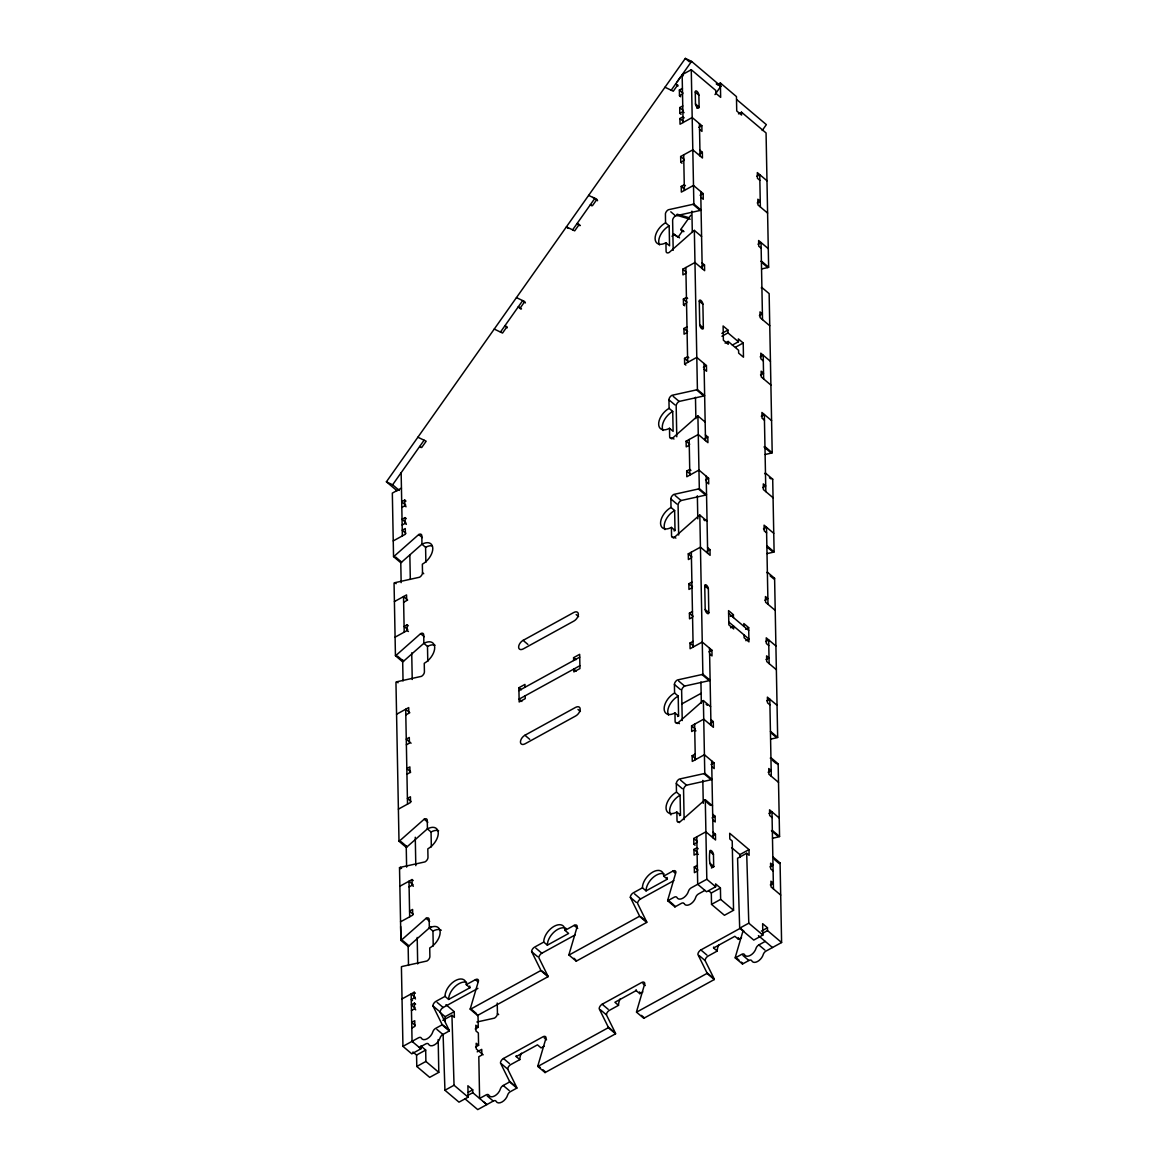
<?xml version="1.0" encoding="UTF-8"?>
<svg xmlns="http://www.w3.org/2000/svg" width="1168" height="1168" viewBox="0 0 1168 1168"><rect width="100%" height="100%" fill="white"/><g stroke="black" fill="none" stroke-linecap="round" stroke-linejoin="round"><path stroke-width="1.5" d="M713.692 866.758C708.217 868.963 709.487 853.312 709.837 851.487A2.905 1.299 61.2 0 1 711.604 850.888A2.905 1.299 61.2 0 1 713.458 854.553L713.692 866.758L711.414 868.014M575.123 934.94L541.85 953.219A3.884 2.248 -49.8 0 0 538.871 957.745L547.865 975.952A3.884 2.248 -49.8 0 1 548.011 976.696L477.522 1015.459L470.281 1009.327A3.884 2.248 -49.8 0 1 470.383 1008.451L478.515 980.843A3.884 2.248 -49.8 0 0 475.42 979.66L466.295 984.668A13.578 7.884 -49.8 0 0 455.476 980.565A13.578 7.884 -49.8 0 0 445.023 996.377L435.912 1001.385A3.884 2.248 -49.8 0 0 432.934 1005.896L441.927 1024.102A3.884 2.248 -49.8 0 1 442.073 1024.847L449.3 1030.964L442.906 1034.483A3.884 2.248 -49.8 0 0 440.482 1036.98L439.241 1039.929A7.767 4.511 -49.8 0 1 429.488 1045.302L428.174 1043.754A3.884 2.248 -49.8 0 0 425.707 1043.944L419.297 1047.462M683.791 903.185A3.884 2.248 -49.8 0 0 681.338 903.375L674.929 906.908L667.687 900.776A3.869 2.248 -49.8 0 1 667.804 899.9L675.922 872.277A3.884 2.248 -49.8 0 0 672.826 871.109L663.716 876.117A13.578 7.884 -49.8 0 0 652.883 872A13.578 7.884 -49.8 0 0 642.444 887.811L633.319 892.834A3.884 2.248 -49.8 0 0 630.34 897.345L639.334 915.551A3.884 2.248 -49.8 0 1 639.48 916.296L646.722 922.413L576.218 961.176L568.991 955.059A3.884 2.248 -49.8 0 1 569.093 954.168L577.211 926.56A3.884 2.248 -49.8 0 0 574.116 925.392L565.005 930.4A13.578 7.884 -49.8 0 0 554.172 926.282A13.578 7.884 -49.8 0 0 543.733 942.094L534.623 947.102A3.884 2.248 -49.8 0 0 531.63 951.628L540.638 969.82A3.884 2.248 -49.8 0 1 540.769 970.564L548.011 976.696M742.965 931.13L735.358 957.015A3.884 2.248 -49.8 0 0 735.241 957.906L742.483 964.023L748.892 960.505A3.884 2.248 -49.8 0 1 751.783 960.826A7.767 4.511 -49.8 0 0 757.594 961.468A7.767 4.511 -49.8 0 0 763.244 954.519A3.884 2.248 -49.8 0 1 766.077 951.044L781.596 942.518L780.078 862.948L772.836 856.83M397.062 490.808L386.404 481.8L685.339 58.4L691.573 61.393L720.904 86.198L714.977 94.579M386.404 481.8L392.623 484.793L424.101 440.205L426.174 441.212L421.721 447.505L419.648 446.512L420.86 447.519M500.459 332.062L522.68 300.599L525.425 302.921M572.627 229.848L594.833 198.385L597.593 200.721M671.206 90.228L691.573 61.393M677.279 81.643L680.521 77.03M520.636 308.936L518.227 306.892L520.3 307.885L524.753 301.592L516.446 297.606M580.35 225.57L579.138 224.548L574.7 230.855L566.407 226.855L568.217 228.388M672.067 236.345L673.848 233.834L677.98 237.323M683.119 231.614L680.696 229.57L690.784 215.292M674.184 234.87L678.331 236.87L682.769 230.578L683.981 231.585M762.208 130.509L766.354 124.64L736.979 99.791M425.867 562.261L425.59 547.325L421.969 544.259L421.809 535.718A3.884 2.248 -49.8 0 0 418.713 534.55L394.404 556.012A3.869 2.248 -49.8 0 1 393.543 556.61L400.785 562.728A3.869 2.248 -49.8 0 0 401.646 562.129L422.305 543.879M427.78 661.38L427.488 646.43L423.867 643.378L423.707 634.837A3.884 2.248 -49.8 0 0 420.611 633.655L396.317 655.117A3.884 2.248 -49.8 0 1 395.441 655.715L402.683 661.833A3.884 2.248 -49.8 0 0 403.544 661.234L424.203 642.999M676.783 436.774L676.184 405.938A3.884 2.248 -49.8 0 1 679.163 401.427L703.778 395.996A3.884 2.248 -49.8 0 0 704.64 395.631L697.413 389.513A3.884 2.248 -49.8 0 1 696.537 389.878L671.936 395.31A3.884 2.248 -49.8 0 0 668.943 399.821L669.103 408.362A13.578 7.884 -49.8 0 0 658.664 424.174A13.578 7.884 -49.8 0 0 669.498 428.291L669.658 436.832A3.884 2.248 -49.8 0 0 672.753 438L697.048 416.538A3.884 2.248 -49.8 0 1 697.909 415.939L705.151 422.057M678.666 535.002L678.082 505.058A3.884 2.248 -49.8 0 1 681.075 500.532L705.676 495.101A3.884 2.248 -49.8 0 0 706.552 494.75L699.311 488.633A3.884 2.248 -49.8 0 1 698.435 488.983L673.834 494.414A3.884 2.248 -49.8 0 0 670.855 498.926L671.016 507.467A13.578 7.884 -49.8 0 0 660.562 523.279A13.578 7.884 -49.8 0 0 671.396 527.396L671.556 535.937A3.884 2.248 -49.8 0 0 674.651 537.119L698.946 515.643A3.884 2.248 -49.8 0 1 699.822 515.059L707.063 521.176M431.342 846.917L431.05 831.981L427.43 828.915L427.269 820.374A3.884 2.248 -49.8 0 0 424.174 819.206L399.879 840.668A3.869 2.248 -49.8 0 1 399.003 841.267L406.245 847.384A3.869 2.248 -49.8 0 0 407.106 846.785L427.765 828.535M441.285 930.224A13.578 7.884 -49.8 0 0 432.948 931.086L429.328 928.034L429.167 919.493A3.884 2.248 -49.8 0 0 426.072 918.311L401.777 939.773A3.884 2.248 -49.8 0 1 400.916 940.371L408.143 946.489A3.884 2.248 -49.8 0 0 409.019 945.89L430.89 926.574M682.229 720.554L681.645 690.595A3.884 2.248 -49.8 0 1 684.638 686.083L709.239 680.652A3.884 2.248 -49.8 0 0 710.115 680.287L702.873 674.17A3.884 2.248 -49.8 0 1 701.997 674.535L677.396 679.966A3.884 2.248 -49.8 0 0 674.418 684.477L674.578 693.018A13.578 7.884 -49.8 0 0 664.139 708.83A13.578 7.884 -49.8 0 0 674.958 712.947L675.119 721.488A3.884 2.248 -49.8 0 0 678.214 722.656L702.508 701.194A3.884 2.248 -49.8 0 1 703.384 700.596L710.626 706.713M683.076 122.538L682.156 74.723L691.266 69.715L715.765 90.432L715.823 93.279L720.656 97.367L720.379 82.986L717.342 84.651M680.696 96.769L679.484 95.747L679.382 90.053L682.419 88.374M679.484 95.747L682.521 94.068M681.032 114.318L679.82 113.296L679.718 107.602L682.754 105.938M679.82 113.296L682.857 111.632L684.068 112.654M696.829 108.171L699.106 106.916A2.905 1.299 61.2 0 1 697.34 107.514A2.905 1.299 61.2 0 1 695.486 103.85M699.53 129.341L701.939 131.385L701.837 125.691L692.186 117.53L680.039 124.217L679.922 118.523L682.959 116.844L684.171 117.866M698.8 127.356L701.837 125.691M738.468 113.865L741.505 112.201L766.062 132.962L768.632 267.209A3.884 2.248 -49.8 0 1 767.756 267.574L761.609 268.932M681.966 163.228L680.769 162.221L680.652 156.527L692.814 149.84L702.45 158.001L702.348 152.307L699.939 150.263M680.769 162.221L683.806 160.542M699.311 153.972L702.348 152.307M700.844 197.231L703.253 199.275L703.136 193.581L693.485 185.42L681.338 192.107L681.221 186.413L684.258 184.734L685.47 185.756M700.099 195.246L703.136 193.581M756.703 176.324L759.74 174.645L760.353 206.955M757.214 202.94L760.251 201.261L757.842 199.232L757.944 204.926L767.595 213.087M685.966 273.224L682.93 274.889L682.813 269.195L694.975 262.508L704.625 270.669L704.508 264.975L702.099 262.946M701.472 266.654L704.508 264.975M758.003 244.214L761.04 242.535L762.514 319.638M684.711 305.797L683.499 304.775L683.397 299.081L686.434 297.417L687.631 298.439M683.499 304.775L686.536 303.111M687.105 332.53L684.068 334.194L683.952 328.5L686.988 326.836M401.442 488.093L392.331 493.115L393.543 556.61M405.953 501.101L404.741 500.079L401.704 501.744L405.778 505.189M401.807 507.438L404.843 505.773L404.741 500.079M721.853 333.391L727.927 330.062L723.109 325.974L723.372 340.209L728.204 344.283L728.146 341.436L725.109 343.115M721.912 336.238L727.985 332.909L727.927 330.062M759.375 315.608L762.412 313.944L760.003 311.9L760.105 317.594L769.756 325.755M685.85 365.102L684.638 364.08L684.536 358.386L687.572 356.722L688.77 357.744M406.289 518.65L405.077 517.628L402.04 519.307L405.661 522.359A2.905 1.299 61.2 0 0 405.792 523.133M684.638 364.08L696.785 357.393L706.436 365.555L706.552 371.249L704.143 369.219M402.142 525.001L405.194 523.322L405.077 517.628M732.365 345.086L738.439 341.742L738.38 338.895L743.213 342.983L743.476 357.204L738.658 353.13L738.599 350.283L728.146 341.436M735.606 347.159L743.213 342.983M703.399 367.234L706.436 365.555M393.236 540.915L405.398 534.243L405.281 528.549L402.245 530.214L405.865 533.28M760.164 356.882L763.2 355.218L763.653 378.943M760.514 374.913L763.551 373.249L761.142 371.205L761.244 376.899L770.895 385.06M394.404 601.578L406.566 594.906L406.668 600.586L403.632 602.265M689.266 445.198L686.229 446.877L686.112 441.183L698.274 434.496L707.925 442.657L707.808 436.963L705.399 434.919M704.771 438.628L707.808 436.963M761.302 416.188L764.339 414.523L765.828 491.611M408.347 625.814L407.136 624.792L404.099 626.457L407.72 629.523M706.304 481.888L708.713 483.932L708.611 478.238L698.96 470.076L686.799 476.763L686.696 471.069L689.733 469.39L690.93 470.412M395.091 637.159L407.238 630.486L407.136 624.792M705.574 479.902L708.611 478.238M762.675 487.596L765.712 485.917L763.303 483.888L763.405 489.582L773.055 497.743M523.103 640.371L573.736 612.514A5.825 3.373 -49.8 0 1 578.379 614.28A5.825 3.373 -49.8 0 1 573.911 621.055L523.264 648.912A5.825 3.373 -49.8 0 1 518.621 647.145A5.825 3.373 -49.8 0 1 523.103 640.371L527.921 644.444M396.565 714.261L408.727 707.574L408.829 713.268L405.792 714.933M691.427 557.881L688.39 559.545L688.288 553.851L700.435 547.164L710.086 555.326L709.983 549.632L707.56 547.602M706.932 551.311L709.983 549.632M763.463 528.87L766.5 527.191L767.989 604.294M691.996 587.767L688.959 589.431L688.857 583.737L691.894 582.073M406.362 744.834L409.413 743.155L409.296 737.461L406.26 739.14L411.078 743.213M525.191 695.792L525.235 698.639L519.161 701.983L518.884 687.748L524.972 684.404L525.016 687.251M573.634 660.519L573.59 657.672L579.664 654.328L579.941 668.563L573.853 671.907L573.809 669.06L576.218 671.104M518.942 690.595L579.722 657.175M579.883 665.716L519.103 699.136L521.862 701.472M692.566 617.186L689.529 618.85L689.427 613.156L692.463 611.492M406.931 774.238L409.968 772.574L409.866 766.88L406.829 768.544L410.45 771.61A2.905 1.299 61.2 0 0 410.581 772.501M730.35 616.383L733.402 614.718L728.569 610.63L728.847 624.865L733.665 628.939L733.621 626.092L730.569 627.771M764.836 600.264L767.872 598.6L765.463 596.556L765.58 602.25L775.231 610.411M709.604 653.876L712.013 655.905L711.911 650.211L702.26 642.05L690.098 648.736L689.996 643.042L693.033 641.378M524.914 735.256L575.561 707.399A5.825 3.373 -49.8 0 1 580.204 709.166A5.825 3.373 -49.8 0 1 575.722 715.94L525.089 743.797A5.825 3.373 -49.8 0 1 520.446 742.03A5.825 3.373 -49.8 0 1 524.914 735.256L529.746 739.329M398.39 809.147L410.552 802.46L410.435 796.766L407.398 798.445L411.019 801.496M745.637 629.304L748.673 627.639L743.855 623.551L743.899 626.398M708.874 651.89L711.911 650.211M745.841 640.677L748.878 638.998L728.774 622.004M765.639 641.539L768.675 639.874L769.128 663.599M682.083 703.793L701.136 693.31M765.974 659.57L769.011 657.905L766.602 655.861L766.719 661.555L776.37 669.717M399.879 886.235L412.027 879.562L413.238 880.57M695.938 730.876L694.726 729.854L691.69 731.533L691.587 725.839L703.735 719.152L713.385 727.314L713.283 721.62L710.859 719.576M409.092 886.921L412.129 885.242L412.027 879.562M710.246 723.284L713.283 721.62M766.763 700.844L769.814 699.179L771.289 776.267M711.765 766.544L714.174 768.588L714.071 762.894L704.421 754.732L692.274 761.419L692.157 755.725L695.194 754.046M400.639 926.458L400.916 940.371L400.551 921.815L412.713 915.143L412.596 909.449L409.559 911.113L413.18 914.179M711.035 764.558L714.071 762.894M768.135 772.252L771.172 770.573L768.763 768.544L768.88 774.238L778.53 782.385M712.057 817.936L715.093 816.271L712.684 814.227M402.04 998.917L414.187 992.231L415.399 993.253M695.062 845.223L693.85 844.201L693.748 838.507L705.895 831.82L715.546 839.982L715.444 834.288L713.035 832.258M414.187 992.231L414.304 997.925L411.267 999.589L412.465 1000.611M693.85 844.201L696.902 842.537M712.407 835.967L715.444 834.288M415.604 1004.159L414.406 1003.137L411.355 1004.816L414.976 1007.882M698.347 854.45L697.135 853.428L694.069 855.122L693.953 849.428L696.989 847.749L698.201 848.771M768.938 813.527L771.975 811.848L773.45 888.95M411.443 1010.524L414.509 1008.831L414.406 1003.137M445.023 996.377L448.643 999.428L469.916 987.734A13.578 7.884 -49.8 0 0 469.711 986.026M543.733 942.094L547.354 945.16L568.626 933.451L565.005 930.4M642.444 887.811L646.065 890.877L667.322 879.183A13.578 7.884 -49.8 0 0 667.118 877.46M697.442 870.992L694.405 872.671L694.288 866.977L697.354 865.284M449.3 1030.964A3.884 2.248 -49.8 0 0 449.169 1030.22L440.161 1012.014A3.884 2.248 -49.8 0 1 443.154 1007.502L477.916 988.391M646.722 922.413A3.884 2.248 -49.8 0 0 646.576 921.669L637.582 903.463A3.884 2.248 -49.8 0 1 640.56 898.951L673.834 880.657M411.808 1028.059L414.844 1026.395L414.742 1020.701L411.662 1022.38L415.282 1025.446M445.212 1020.963L445.139 1016.686L454.25 1011.678L445.972 1004.684M739.943 857.458L739.884 854.611L748.995 849.603L729.693 833.28L729.81 838.974L732.219 841.018L733.548 910.281L724.437 915.289L711.531 904.382L711.312 892.994L708.903 890.95M442.833 1020.336L451.943 1015.328L454.352 1017.372L454.25 1011.678M748.995 849.603L749.111 855.297L746.688 853.253L737.577 858.261L739.68 928.18L753.754 940.079L762.865 935.072L762.646 923.684L767.478 927.757L767.522 930.604L781.596 942.518M412.946 1052.018L416.567 1055.069L416.786 1066.457L429.678 1077.363L438.803 1072.355L425.897 1061.449L425.678 1050.061L420.86 1045.973L420.903 1048.82L411.793 1053.843L402.945 1046.353L418.465 1037.826A3.884 2.248 -49.8 0 1 420.933 1037.622L422.261 1039.17A7.767 4.511 -49.8 0 0 431.999 1033.811L433.24 1030.862A3.884 2.248 -49.8 0 1 435.664 1028.366L442.073 1024.847M470.281 1009.327L540.769 970.564M568.991 955.059L639.48 916.296M667.687 900.776L674.097 897.258A3.884 2.248 -49.8 0 1 677.002 897.579A7.767 4.511 -49.8 0 0 682.798 898.221A7.767 4.511 -49.8 0 0 688.463 891.272A3.884 2.248 -49.8 0 1 691.295 887.811L706.815 879.27L705.282 799.715A3.884 2.248 -49.8 0 0 704.421 800.299L680.112 821.776A3.884 2.248 -49.8 0 1 677.031 820.593L676.856 812.052A13.578 7.884 -49.8 0 1 666.037 807.935A13.578 7.884 -49.8 0 1 676.476 792.123L676.316 783.582A3.884 2.248 -49.8 0 1 679.294 779.071L703.91 773.639A3.884 2.248 -49.8 0 0 704.771 773.289L712.013 779.406A3.884 2.248 -49.8 0 1 711.137 779.757L686.536 785.188A3.884 2.248 -49.8 0 0 683.557 789.714L684.127 819.659M704.932 890.396L698.522 893.929A3.884 2.248 -49.8 0 0 695.705 897.404A7.767 4.511 -49.8 0 1 690.04 904.339A7.767 4.511 -49.8 0 1 684.244 903.696M733.548 910.281L720.641 899.375L720.422 887.987L715.604 883.899L715.663 886.746L706.538 891.768L697.69 884.278L696.785 836.843M416.567 1055.069L425.678 1050.061M711.312 892.994L720.422 887.987M475.215 1028.979L478.252 1027.3L478.004 1014.948M769.96 866.904L772.997 865.225L770.588 863.181L770.69 868.875L773.099 870.919M416.786 1066.457L425.897 1061.449M711.531 904.382L720.641 899.375M475.551 1046.995L478.588 1045.331L478.354 1032.994L475.945 1030.95L475.829 1025.256L478.252 1027.3M770.311 884.921L773.347 883.256L770.924 881.212L771.041 886.906L780.691 895.068M477.186 1051.857L481.742 1049.36L481.844 1055.04L478.807 1056.719L479.61 1098.46L486.019 1094.942A3.884 2.248 -49.8 0 1 488.487 1094.752L489.801 1096.299A7.767 4.511 -49.8 0 0 499.554 1090.941L500.795 1087.977A3.884 2.248 -49.8 0 1 503.204 1085.495L509.613 1081.962L516.855 1088.094L510.445 1091.613A3.884 2.248 -49.8 0 0 508.036 1094.095L506.795 1097.059A7.767 4.511 -49.8 0 1 497.042 1102.417L495.714 1100.869A3.884 2.248 -49.8 0 0 493.261 1101.059L477.741 1109.6L464.864 1098.723M483.362 1101.643L486.852 1104.592L472.777 1092.693L472.719 1089.846L467.901 1085.758L468.12 1097.146L458.995 1102.154L444.935 1090.255L454.045 1085.247L451.943 1015.328M739.68 928.18L748.79 923.173L746.688 853.253M509.613 1081.962A3.884 2.248 -49.8 0 0 509.482 1081.218L500.473 1063.026A3.884 2.248 -49.8 0 1 503.466 1058.5L542.959 1036.79A3.884 2.248 -49.8 0 1 546.055 1037.958L537.937 1065.566A3.884 2.248 -49.8 0 0 537.835 1066.457L545.062 1072.574L615.565 1033.811A3.884 2.248 -49.8 0 0 615.419 1033.067L606.426 1014.861L600.396 1009.765M615.565 1033.811L608.324 1027.694A3.884 2.248 -49.8 0 0 608.178 1026.949L599.184 1008.743A3.884 2.248 -49.8 0 1 602.162 1004.232L641.67 982.507A3.884 2.248 -49.8 0 1 644.765 983.675L636.648 1011.298A3.884 2.248 -49.8 0 0 636.531 1012.174L643.772 1018.306L714.276 979.529A3.884 2.248 -49.8 0 0 714.13 978.784L705.122 960.592L699.092 955.497M714.276 979.529L707.034 973.411A3.884 2.248 -49.8 0 0 706.888 972.667L697.895 954.475A3.884 2.248 -49.8 0 1 700.873 949.949L740.381 928.224A3.884 2.248 -49.8 0 1 740.935 927.976M516.855 1088.094A3.884 2.248 -49.8 0 0 516.709 1087.35L507.715 1069.143A3.884 2.248 -49.8 0 1 510.693 1064.632L519.818 1059.61L516.198 1056.558L537.47 1044.849L541.091 1047.915L544.127 1046.251M636.107 989.705A13.578 7.884 -49.8 0 1 636.18 990.581L614.908 1002.275L618.529 1005.341L609.404 1010.349A3.884 2.248 -49.8 0 0 606.426 1014.861M705.122 960.592A3.884 2.248 -49.8 0 1 708.115 956.066L717.225 951.059L713.604 947.993L734.876 936.298L738.497 939.364L741.534 937.7M636.18 990.581L639.787 993.647L642.838 991.968M468.164 1092.343L472.719 1089.846M761.39 931.1L767.478 927.757M467.302 1095.701L472.777 1092.693M762.514 933.363L767.522 930.604M537.835 1066.457L608.324 1027.694M636.531 1012.174L707.034 973.411M735.241 957.906L741.651 954.373A3.884 2.248 -49.8 0 1 744.556 954.709A7.767 4.511 -49.8 0 0 750.352 955.351A7.767 4.511 -49.8 0 0 756.003 948.401A3.884 2.248 -49.8 0 1 758.835 944.927L765.244 941.408M673.191 250.346L672.622 220.402A3.884 2.248 -49.8 0 1 675.6 215.876L700.216 210.444A3.898 2.263 -49.8 0 0 701.077 210.094L693.85 203.977A3.898 2.263 -49.8 0 1 692.974 204.327L668.373 209.758A3.884 2.248 -49.8 0 0 665.424 213.729L665.541 222.811A13.578 7.884 -49.8 0 0 655.102 238.622A13.578 7.884 -49.8 0 0 665.935 242.74L669.556 245.806L669.162 225.877L665.541 222.811M765.171 454.469L771.318 453.111A3.869 2.248 -49.8 0 0 772.194 452.761L769.143 293.635L761.901 287.518A3.869 2.248 -49.8 0 0 761.244 287.941M395.441 655.715L394.054 583.036A3.884 2.248 -49.8 0 1 394.915 582.671L419.531 577.24A3.884 2.248 -49.8 0 0 422.509 572.729L422.349 564.188A13.578 7.884 -49.8 0 0 432.788 548.376A13.578 7.884 -49.8 0 0 421.969 544.259M767.069 553.588L773.231 552.23A3.884 2.248 -49.8 0 0 774.107 551.865L772.705 479.187L765.463 473.069A3.884 2.248 -49.8 0 0 764.602 473.668M399.003 841.267L395.952 682.141A3.884 2.248 -49.8 0 1 396.828 681.776L421.429 676.36A3.884 2.248 -49.8 0 0 424.422 671.834L424.247 663.293A13.578 7.884 -49.8 0 0 434.7 647.481A13.578 7.884 -49.8 0 0 423.867 643.378M770.646 739.125L776.793 737.767A3.869 2.248 -49.8 0 0 777.669 737.417L774.603 578.291L767.376 572.174A3.884 2.248 -49.8 0 0 766.719 572.597M400.551 921.815L399.514 867.693A3.884 2.248 -49.8 0 1 400.39 867.328L424.991 861.896A3.884 2.248 -49.8 0 0 427.984 857.385L427.809 848.844A13.578 7.884 -49.8 0 0 438.263 833.032A13.578 7.884 -49.8 0 0 427.43 828.915M772.544 838.244L778.691 836.887A3.884 2.248 -49.8 0 0 779.567 836.522L778.165 763.843L770.938 757.725A3.884 2.248 -49.8 0 0 770.281 758.149M476.865 1022.015L494.444 1018.131A3.884 2.248 -49.8 0 0 497.437 1013.62L497.232 1003.049M677.133 214.211L689.12 217.744M676.506 215.189L690.2 219.219M716.232 83.95L720.904 86.198M664.986 87.235L673.279 91.235L677.717 84.943L675.644 83.935L678.053 85.979M680.696 229.57L682.769 230.578M592.76 197.392L594.833 198.385M588.614 195.392L596.921 199.378L592.468 205.67L590.395 204.677L591.607 205.699M579.138 224.548L577.065 223.555L579.474 225.599M494.239 329.069L502.532 333.055L506.97 326.763L504.897 325.77L507.306 327.814M417.867 437.226L424.101 440.205M720.379 82.986L736.453 96.594L736.731 110.96L741.563 115.048L741.505 112.201M685.339 58.4L689.339 61.787M682.156 74.723L683.353 75.745M695.252 92.126L698.873 95.177M679.382 90.053L682.988 93.104M766.967 180.763L757.331 172.601L757.433 178.295L759.842 180.339M679.718 107.602L683.338 110.668M679.922 118.523L683.543 121.574M680.652 156.527L684.273 159.578M768.281 248.667L758.631 240.506L758.733 246.2L761.156 248.229M681.221 186.413L684.842 189.464M768.632 267.209L761.39 261.092A3.884 2.248 -49.8 0 1 760.952 261.311M692.974 204.327L699.004 209.437M761.726 262.479L767.756 267.574M665.935 242.74L666.096 251.281A3.884 2.248 -49.8 0 0 669.191 252.463L693.485 230.987A3.884 2.248 -49.8 0 1 694.347 230.403L701.588 236.52M670.782 211.802L675.6 215.876M678.331 236.87L679.542 237.892M682.813 269.195L686.434 272.261M699.267 301.154L702.888 304.22L703.34 327.931A2.905 1.299 61.2 0 1 701.574 328.544A2.905 1.299 61.2 0 1 699.734 324.879L699.267 301.154A2.905 1.299 61.2 0 1 701.034 300.556A2.905 1.299 61.2 0 1 702.888 304.22M770.442 361.335L760.791 353.174L760.894 358.868L763.317 360.912M727.985 332.909L738.439 341.742M683.397 299.081L687.003 302.147M699.734 324.879L703.34 327.931M683.952 328.5L687.572 331.566M771.581 420.641L761.93 412.479L762.032 418.173L764.456 420.217M684.536 358.386L688.142 361.452M772.194 452.761L764.952 446.643A3.869 2.248 -49.8 0 1 764.514 446.848M696.537 389.878L702.567 394.974M764.091 446.994L770.121 452.104M673.133 396.332L679.163 401.427M769.42 477.741L770.632 478.763M668.943 399.821L674.973 404.916M669.103 408.362L672.724 411.428L673.118 431.342L669.498 428.291M686.112 441.183L689.733 444.234M520.3 307.885L521.512 308.907M672.753 438L673.951 439.022M670.87 437.854L672.067 438.861M773.742 533.323L764.091 525.162L764.208 530.856L766.617 532.885M686.696 471.069L690.317 474.12M766.865 545.748L774.107 551.865M698.435 488.983L704.465 494.093M767.201 547.135L772.019 551.208M675.046 495.436L681.075 500.532M703.778 519.731L704.99 520.753M770.121 575.839L773.742 578.89A3.884 2.248 -49.8 0 1 774.603 578.291M670.855 498.926L676.885 504.036M671.016 507.467L674.637 510.533L675.016 530.462A13.578 7.884 -49.8 0 1 674.053 530.944M671.396 527.396L675.016 530.462M674.651 537.119L675.863 538.127M672.768 536.959L673.98 537.981M688.288 553.851L691.894 556.917M704.742 585.81L708.363 588.876L708.815 612.587A2.905 1.299 61.2 0 1 707.049 613.2A2.905 1.299 61.2 0 1 705.195 609.535L704.742 585.81A2.905 1.299 61.2 0 1 706.509 585.212A2.905 1.299 61.2 0 1 708.363 588.876M775.902 645.992L766.252 637.83L766.369 643.524L768.778 645.568M728.598 613.463L748.703 630.457M688.857 583.737L692.478 586.803M705.195 609.535L708.815 612.587M689.427 613.156L693.033 616.222M777.041 705.297L767.391 697.135L767.507 702.829L769.916 704.873M689.996 643.042L693.617 646.108M770.427 731.299L777.669 737.417M701.997 674.535L708.042 679.63M770.763 732.672L775.581 736.76M678.608 680.988L684.638 686.083M706.129 704.26L707.341 705.282M772.471 760.353L776.092 763.419M674.418 684.477L680.448 689.573M674.578 693.018L678.199 696.084L678.579 715.999A13.578 7.884 -49.8 0 1 677.615 716.495M576.16 614.558L578.569 616.602M691.587 725.839L695.208 728.89M674.958 712.947L678.579 715.999M678.214 722.656L679.426 723.678M676.33 722.51L677.542 723.518M392.623 484.793L399.295 490.429M779.217 817.98L769.566 809.818L769.668 815.512L772.077 817.542M404.843 505.773L406.055 506.795M692.157 755.725L695.778 758.777M573.59 657.672L575.999 659.716M779.567 836.522L772.325 830.404A3.884 2.248 -49.8 0 1 771.449 830.769L777.494 835.865M703.91 773.639L709.94 778.749M405.194 523.322L406.391 524.344M418.713 534.55L422.334 537.601M705.282 799.715L712.524 805.832M680.506 780.093L686.536 785.188M706.83 802.343L710.451 805.409M774.384 859.473L779.202 863.546A3.884 2.248 -49.8 0 1 780.078 862.948M676.316 783.582L682.346 788.692M422.509 572.729L423.721 573.751M712.787 819.921L715.21 821.965L715.093 816.271M676.476 792.123L680.097 795.189L680.477 815.118A13.578 7.884 -49.8 0 1 679.528 815.6M577.985 709.443L580.394 711.487M395.616 557.034L401.646 562.129M731.606 847.618L739.884 854.611M676.856 812.052L680.477 815.118M678.228 821.615L679.44 822.637M394.915 582.671L396.127 583.693M518.884 687.748L521.308 689.792M709.837 851.487L713.458 854.553M693.748 838.507L697.369 841.573M407.661 600.06L403.529 596.571L404.201 632.151M693.953 849.428L697.573 852.479M710.071 863.356L713.692 866.408M420.611 633.655L424.232 636.721M694.288 866.977L697.909 870.029M706.815 879.27L715.663 886.746M407.238 630.486L408.45 631.508M748.79 923.173L762.865 935.072M758.412 935.626L772.486 947.525M672.826 871.109L675.235 873.153M741.578 929.246L744.001 931.29M758.835 944.927L764.865 950.022M663.716 876.117L667.322 879.183M397.514 656.139L403.544 661.234M742.848 955.395L748.892 960.505M667.804 899.9L673.834 904.996M736.555 958.037L738.964 960.081M741.388 962.125L742.585 963.133A3.884 2.248 -49.8 0 0 742.483 964.023M396.828 681.776L398.025 682.798M634.531 893.856L640.56 898.951M700.873 949.949L706.903 955.059M630.34 897.345L636.37 902.441M409.822 712.743L405.69 709.253L407.515 804.139M640.546 916.573L646.576 921.669M706.888 972.667L712.918 977.777M574.116 925.392L577.737 928.443M642.882 983.529L645.291 985.573M424.174 819.206L427.795 822.257M573.926 958.256L575.123 959.278M641.466 1015.372L643.889 1017.416A3.884 2.248 -49.8 0 0 643.772 1018.306M535.82 948.124L541.85 953.219M602.162 1004.232L608.207 1009.327M531.63 951.628L537.66 956.723M401.077 841.69L407.106 846.785M541.835 970.842L547.865 975.952M608.178 1026.949L614.207 1032.045M400.39 867.328L401.588 868.35M399.514 867.693L400.726 868.715M413.122 884.716L408.99 881.227L409.676 916.807M412.129 885.242L413.341 886.264M426.072 918.311L429.693 921.377M475.42 979.66L477.829 981.704M544.171 1037.797L546.58 1039.841M466.295 984.668L469.916 987.734M497.437 1013.62L498.634 1014.642M402.989 940.795L409.019 945.89M470.383 1008.451L476.427 1013.547M539.149 1066.588L540.346 1067.61M542.77 1069.654L545.179 1071.698A3.884 2.248 -49.8 0 0 545.062 1072.574M437.124 1002.407L443.154 1007.502M503.466 1058.5L509.496 1063.61M432.934 1005.896L438.964 1011.006M501.685 1064.048L507.715 1069.143M439.621 1012.028L445.139 1016.686M478.588 1045.331L476.179 1043.287L476.296 1048.981L483.187 1054.806M415.282 997.399L411.151 993.91L412.056 1041.345L413.268 1042.367M414.304 997.925L415.501 998.947M443.139 1025.124L449.169 1030.22M509.482 1081.218L515.511 1086.328M414.509 1008.831L415.72 1009.853M436.861 1029.388L442.906 1034.483M503.204 1085.495L509.248 1090.591M487.231 1095.964L493.261 1101.059M412.056 1041.345L420.903 1048.82M454.045 1085.247L468.12 1097.146M444.935 1090.255L443.11 1034.629M748.673 627.639L748.951 641.86L744.118 637.786L744.074 634.939M733.402 614.718L733.446 617.565M699.428 123.647L700.041 155.957M700.727 191.537L702.202 268.64M704.027 363.525L705.516 440.613M706.187 476.194L707.677 553.296M709.502 648.182L710.976 725.27M711.662 760.85L713.137 837.952M691.266 69.715L693.85 203.977M694.347 230.403L697.413 389.513M697.909 415.939L699.311 488.633M699.822 515.059L702.873 674.17M703.384 700.596L704.771 773.289M691.894 211.131L692.303 232.432M695.471 397.31L695.88 418.626M697.354 495.787L697.807 518.869M700.931 681.966L701.34 703.282M702.815 780.385L703.267 803.35M683.689 154.848L684.375 190.428M685.85 267.53L687.675 362.416M689.164 439.504L689.835 475.084M691.325 552.187L693.135 647.072M694.624 724.16L695.31 759.74M438.175 1039.549L438.803 1072.355M432.948 931.086L433.24 946.036M409.837 554.756L410.318 579.401M411.72 652.839L412.231 679.484M415.268 837.252L415.808 865.663M417.195 937.451L417.691 963.936M401.15 472.719L402.361 535.908M400.755 561.531L401.164 582.657M402.639 659.628L403.048 680.944M406.216 845.822L406.625 867.138M408.143 945.992L408.508 965.425M402.945 1046.353L401.412 966.797A3.884 2.248 -49.8 0 1 402.288 966.432L426.904 961.016A3.884 2.248 -49.8 0 0 429.882 956.49L429.722 947.949A13.578 7.884 -49.8 0 0 440.161 932.137A13.578 7.884 -49.8 0 0 429.328 928.034M777.304 764.441A3.884 2.248 -49.8 0 1 778.165 763.843M738.293 937.641A13.578 7.884 -49.8 0 1 738.497 939.364M717.225 951.059A13.578 7.884 -49.8 0 1 718.86 944.649M713.604 947.993A13.578 7.884 -49.8 0 1 713.633 947.087M639.582 991.924A13.578 7.884 -49.8 0 1 639.787 993.647M618.529 1005.341A13.578 7.884 -49.8 0 1 620.15 998.932M519.818 1059.61A13.578 7.884 -49.8 0 1 521.439 1053.2M516.198 1056.558A13.578 7.884 -49.8 0 1 516.227 1055.638M772.267 479.449A3.884 2.248 -49.8 0 1 772.705 479.187M448.643 999.428A13.578 7.884 -49.8 0 1 455.038 986.61A13.578 7.884 -49.8 0 1 466.674 982.405M477.522 1015.459A3.884 2.248 -49.8 0 1 477.624 1014.569M547.354 945.16A13.578 7.884 -49.8 0 1 554.245 931.874A13.578 7.884 -49.8 0 1 566.13 928.487M576.218 961.176A3.884 2.248 -49.8 0 1 576.335 960.3M646.065 890.877A13.578 7.884 -49.8 0 1 652.445 878.059A13.578 7.884 -49.8 0 1 664.081 873.854M674.929 906.908A3.869 2.248 -49.8 0 1 675.046 906.018M431.05 831.981A13.578 7.884 -49.8 0 1 438.628 830.755M670.928 814.928A13.578 7.884 -49.8 0 1 680.097 795.189M668.563 715.152A13.578 7.884 -49.8 0 1 678.199 696.084M425.59 547.325A13.578 7.884 -49.8 0 1 432.335 545.865M427.488 646.43A13.578 7.884 -49.8 0 1 435.065 645.218M665.001 529.6A13.578 7.884 -49.8 0 1 674.637 510.533M663.103 430.496A13.578 7.884 -49.8 0 1 672.724 411.428M659.54 244.944A13.578 7.884 -49.8 0 1 669.162 225.877M699.106 107.047L695.486 103.981L695.252 91.995A2.905 1.299 61.2 0 1 697.019 91.381A2.905 1.299 61.2 0 1 698.873 95.046L699.106 107.047"/></g></svg>
